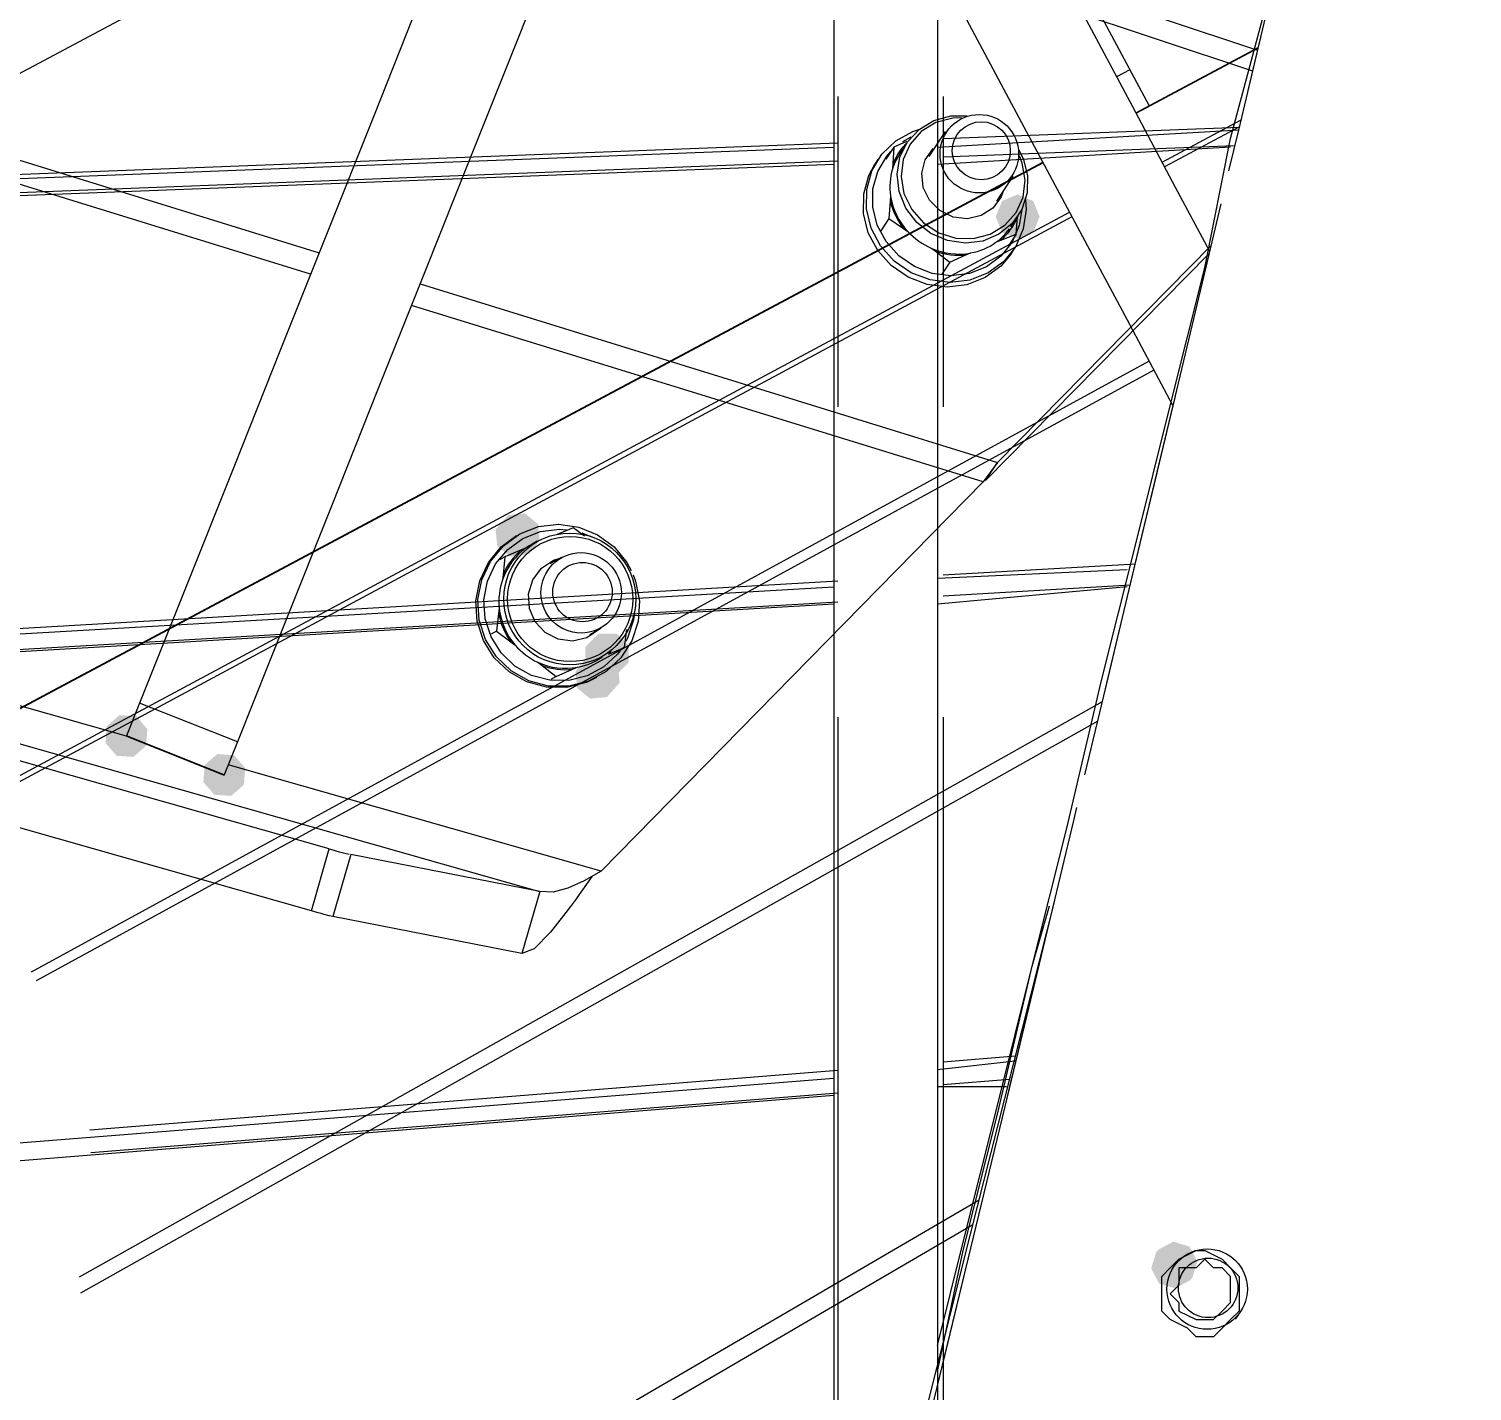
# Model space of a CAD drawing. Extents: x 3 to 592, y 5 to 207.
# Drawn here: x 82.08 to 87.98, y 38.83 to 44.4 of the extents above; entities that cross this region are included whole.
import ezdxf

# ---------------------------------------------------------------- set-up
doc = ezdxf.new("R2010")
doc.units = 0
doc.layers.get('0').update_dxf_attribs({"linetype": 'CONTINUOUS'})

msp = doc.modelspace()

# ---------------------------------------------------------------- hatches: boundary and pattern name
h = msp.add_hatch(color=7)
h.dxf.hatch_style = 2
h.paths.add_polyline_path([(86.213597, 43.636142), (86.187172, 43.572609), (86.123639, 43.546183), (86.060106, 43.572609), (86.033681, 43.636142), (86.060106, 43.700733), (86.123639, 43.727158), (86.187172, 43.700733)])
h = msp.add_hatch(color=7)
h.dxf.hatch_style = 2
h.paths.add_polyline_path([(86.213597, 43.636142), (86.187172, 43.572609), (86.123639, 43.546183), (86.060106, 43.572609), (86.033681, 43.636142), (86.060106, 43.700733), (86.123639, 43.727158), (86.187172, 43.700733)])
h = msp.add_hatch(color=7)
h.dxf.hatch_style = 2
h.paths.add_polyline_path([(84.039656, 42.414797), (84.108106, 42.421821), (84.161602, 42.378543), (84.168626, 42.310093), (84.125348, 42.256597), (84.048431, 42.244987), (83.994936, 42.288265), (83.987911, 42.356715)])
h = msp.add_hatch(color=7)
h.dxf.hatch_style = 2
h.paths.add_polyline_path([(84.039656, 42.414797), (84.108106, 42.421821), (84.161602, 42.378543), (84.168626, 42.310093), (84.125348, 42.256597), (84.048431, 42.244987), (83.994936, 42.288265), (83.987911, 42.356715)])
h = msp.add_hatch(color=7)
h.dxf.hatch_style = 2
h.paths.add_polyline_path([(84.473632, 41.75899), (84.404823, 41.758789), (84.355884, 41.80716), (84.355683, 41.875969), (84.404053, 41.924908), (84.41499, 41.929494), (84.483799, 41.929695), (84.532738, 41.881325), (84.532939, 41.812515), (84.484568, 41.763576)])
h = msp.add_hatch(color=7)
h.dxf.hatch_style = 2
h.paths.add_polyline_path([(84.473632, 41.75899), (84.404823, 41.758789), (84.355884, 41.80716), (84.355683, 41.875969), (84.404053, 41.924908), (84.41499, 41.929494), (84.483799, 41.929695), (84.532738, 41.881325), (84.532939, 41.812515), (84.484568, 41.763576)])
h = msp.add_hatch(color=7)
h.dxf.hatch_style = 2
h.paths.add_polyline_path([(84.444012, 41.670951), (84.375562, 41.663927), (84.322066, 41.707205), (84.315042, 41.775655), (84.35832, 41.82915), (84.435237, 41.840761), (84.488732, 41.797482), (84.495757, 41.729032)])
h = msp.add_hatch(color=7)
h.dxf.hatch_style = 2
h.paths.add_polyline_path([(84.444012, 41.670951), (84.375562, 41.663927), (84.322066, 41.707205), (84.315042, 41.775655), (84.35832, 41.82915), (84.435237, 41.840761), (84.488732, 41.797482), (84.495757, 41.729032)])
h = msp.add_hatch(color=7)
h.dxf.hatch_style = 2
h.paths.add_polyline_path([(82.397749, 41.551733), (82.449797, 41.596741), (82.51844, 41.591963), (82.563448, 41.539915), (82.558671, 41.471272), (82.50627, 41.425558), (82.437626, 41.430335), (82.392618, 41.482384)])
h = msp.add_hatch(color=7)
h.dxf.hatch_style = 2
h.paths.add_polyline_path([(82.397749, 41.551733), (82.449797, 41.596741), (82.51844, 41.591963), (82.563448, 41.539915), (82.558671, 41.471272), (82.50627, 41.425558), (82.437626, 41.430335), (82.392618, 41.482384)])
h = msp.add_hatch(color=7)
h.dxf.hatch_style = 2
h.paths.add_polyline_path([(82.797728, 41.392348), (82.849776, 41.437356), (82.91842, 41.432578), (82.963428, 41.38053), (82.95865, 41.311887), (82.906249, 41.266173), (82.837606, 41.27095), (82.792598, 41.322999)])
h = msp.add_hatch(color=7)
h.dxf.hatch_style = 2
h.paths.add_polyline_path([(82.797728, 41.392348), (82.849776, 41.437356), (82.91842, 41.432578), (82.963428, 41.38053), (82.95865, 41.311887), (82.906249, 41.266173), (82.837606, 41.27095), (82.792598, 41.322999)])
h = msp.add_hatch(color=7)
h.dxf.hatch_style = 2
h.paths.add_polyline_path([(86.69971, 39.409866), (86.760497, 39.44211), (86.826339, 39.42212), (86.858583, 39.361333), (86.838593, 39.295491), (86.828715, 39.283497), (86.767929, 39.251253), (86.702087, 39.271243), (86.669842, 39.33203), (86.689832, 39.397871)])
h = msp.add_hatch(color=7)
h.dxf.hatch_style = 2
h.paths.add_polyline_path([(86.69971, 39.409866), (86.760497, 39.44211), (86.826339, 39.42212), (86.858583, 39.361333), (86.838593, 39.295491), (86.828715, 39.283497), (86.767929, 39.251253), (86.702087, 39.271243), (86.669842, 39.33203), (86.689832, 39.397871)])
h = msp.add_hatch(color=7)
h.dxf.hatch_style = 2
h.paths.add_polyline_path([(86.69971, 39.409866), (86.760497, 39.44211), (86.826339, 39.42212), (86.858583, 39.361333), (86.838593, 39.295491), (86.828715, 39.283497), (86.767929, 39.251253), (86.702087, 39.271243), (86.669842, 39.33203), (86.689832, 39.397871)])
h = msp.add_hatch(color=7)
h.dxf.hatch_style = 2
h.paths.add_polyline_path([(86.69971, 39.409866), (86.760497, 39.44211), (86.826339, 39.42212), (86.858583, 39.361333), (86.838593, 39.295491), (86.828715, 39.283497), (86.767929, 39.251253), (86.702087, 39.271243), (86.669842, 39.33203), (86.689832, 39.397871)])

# ---------------------------------------------------------------- linework, layer by layer
at = {"color": 7}
for points in [[(85.795556, 38.911389), (85.901389, 39.405278), (86.0425, 39.969722), (86.183611, 40.569444), (86.324722, 41.133889), (86.465833, 41.733611), (86.606944, 42.298056), (86.748056, 42.8625), (86.889167, 43.426944), (86.995, 43.956111), (87.136111, 44.485278), (87.241944, 44.979167), (87.347778, 45.437778), (87.453611, 45.896389), (87.559444, 46.284444), (87.63, 46.6725), (87.735833, 46.99), (87.806389, 47.272222), (87.841667, 47.519167), (87.912222, 47.730833), (87.9475, 47.907222), (87.982778, 48.013056), (87.982778, 48.083611), (87.982778, 48.118889)], [(84.776063, 47.492638), (84.795113, 47.456654), (84.819102, 47.412204), (84.852263, 47.34941), (84.895302, 47.269329), (84.947513, 47.17161), (85.008896, 47.056252), (85.079452, 46.92396), (85.15918, 46.774382), (85.24808, 46.607871), (85.345446, 46.425132), (85.451985, 46.225813), (85.566638, 46.010618), (85.689757, 45.779902), (85.820991, 45.533663), (85.960338, 45.272607), (86.107446, 44.996735), (86.261963, 44.707104), (86.423888, 44.403716), (86.592869, 44.086921), (86.768552, 43.757779), (86.908252, 43.495666)], [(84.776063, 47.492638), (84.795113, 47.456654), (84.819102, 47.412204), (84.852263, 47.34941), (84.895302, 47.269329), (84.947513, 47.17161), (85.008896, 47.056252), (85.079452, 46.92396), (85.15918, 46.774382), (85.24808, 46.607871), (85.345446, 46.425132), (85.451985, 46.225813), (85.566638, 46.010618), (85.689757, 45.779902), (85.820991, 45.533663), (85.960338, 45.272607), (86.107446, 44.996735), (86.261963, 44.707104), (86.423888, 44.403716), (86.592869, 44.086921), (86.768552, 43.757779), (86.908252, 43.495666)], [(84.396192, 47.290002), (84.415242, 47.254019), (84.439231, 47.209569), (84.472392, 47.146774), (84.515431, 47.066694), (84.567642, 46.968974), (84.629025, 46.853616), (84.699581, 46.721324), (84.779309, 46.571747), (84.868209, 46.405236), (84.965575, 46.222497), (85.072114, 46.023177), (85.186767, 45.807983), (85.309886, 45.577266), (85.44112, 45.331027), (85.580467, 45.069972), (85.727575, 44.794099), (85.882092, 44.504469), (86.044017, 44.20108), (86.212998, 43.884286), (86.388681, 43.555144), (86.571067, 43.213655), (86.756981, 42.865111)], [(84.396192, 47.290002), (84.415242, 47.254019), (84.439231, 47.209569), (84.472392, 47.146774), (84.515431, 47.066694), (84.567642, 46.968974), (84.629025, 46.853616), (84.699581, 46.721324), (84.779309, 46.571747), (84.868209, 46.405236), (84.965575, 46.222497), (85.072114, 46.023177), (85.186767, 45.807983), (85.309886, 45.577266), (85.44112, 45.331027), (85.580467, 45.069972), (85.727575, 44.794099), (85.882092, 44.504469), (86.044017, 44.20108), (86.212998, 43.884286), (86.388681, 43.555144), (86.571067, 43.213655), (86.756981, 42.865111)], [(80.552723, 43.429365), (85.148032, 45.880902)], [(80.552723, 43.429365), (85.148032, 45.880902)], [(87.066295, 44.152132), (87.150998, 44.50842), (87.268121, 45.002309), (87.359546, 45.387812)], [(87.066295, 44.152132), (87.150998, 44.50842), (87.268121, 45.002309), (87.359546, 45.387812)], [(87.066295, 44.152132), (87.150998, 44.50842), (87.268121, 45.002309), (87.359546, 45.387812)], [(87.066295, 44.152132), (87.150998, 44.50842), (87.268121, 45.002309), (87.359546, 45.387812)], [(84.416441, 45.212176), (87.105314, 44.317179)], [(84.416441, 45.212176), (87.105314, 44.317179)], [(87.085241, 44.231948), (84.384021, 45.130826)], [(87.085241, 44.231948), (84.384021, 45.130826)], [(86.988026, 43.823481), (87.027808, 43.990719), (87.150928, 44.508596), (87.26805, 45.002485), (87.281489, 45.05911)], [(86.988026, 43.823481), (87.027808, 43.990719), (87.150928, 44.508596), (87.26805, 45.002485), (87.281489, 45.05911)], [(83.800626, 44.830135), (83.67582, 44.516816), (83.488142, 44.045505), (83.2987, 43.570313), (83.1082, 43.092299), (82.916642, 42.611463), (82.724378, 42.129216), (82.531761, 41.646263)], [(83.800626, 44.830135), (83.67582, 44.516816), (83.488142, 44.045505), (83.2987, 43.570313), (83.1082, 43.092299), (82.916642, 42.611463), (82.724378, 42.129216), (82.531761, 41.646263)], [(84.200606, 44.67075), (84.075799, 44.357431), (83.888121, 43.88612), (83.69868, 43.410928), (83.50818, 42.932914), (83.316621, 42.452078), (83.124357, 41.969831), (82.931741, 41.486878)], [(84.200606, 44.67075), (84.075799, 44.357431), (83.888121, 43.88612), (83.69868, 43.410928), (83.50818, 42.932914), (83.316621, 42.452078), (83.124357, 41.969831), (82.931741, 41.486878)], [(85.372222, 44.591111), (85.372222, 44.1325), (85.372222, 43.673889), (85.372222, 43.215278), (85.372222, 42.721389), (85.372222, 42.2275), (85.372222, 41.733611), (85.372222, 41.239722), (85.372222, 40.710556), (85.372222, 40.216667), (85.372222, 39.6875), (85.372222, 39.193611), (85.372222, 38.664444), (85.372222, 38.135278)], [(85.795556, 44.591111), (85.795556, 44.1325), (85.795556, 43.673889), (85.795556, 43.215278), (85.795556, 42.721389), (85.795556, 42.2275), (85.795556, 41.733611), (85.795556, 41.239722), (85.795556, 40.710556), (85.795556, 40.216667), (85.795556, 39.6875), (85.795556, 39.193611), (85.795556, 38.664444), (85.795556, 38.135278)], [(86.66159, 44.090872), (86.459095, 44.470814)], [(86.66159, 44.090872), (86.459095, 44.470814)], [(80.332862, 44.395095), (83.266068, 43.48861)], [(80.332862, 44.395095), (83.266068, 43.48861)], [(83.231143, 43.400839), (80.302853, 44.305786)], [(83.231143, 43.400839), (80.302853, 44.305786)], [(86.606521, 44.061486), (87.108171, 44.329244)], [(86.606521, 44.061486), (87.108171, 44.329244)], [(87.107501, 44.325681), (86.607615, 44.058981)], [(87.107501, 44.325681), (86.607615, 44.058981)], [(86.583167, 44.23791), (86.528134, 44.208629)], [(86.583167, 44.23791), (86.528134, 44.208629)], [(85.387991, 44.12809), (85.387991, 43.69876), (85.387991, 43.223568), (85.387991, 42.85809)], [(85.387991, 44.12809), (85.387991, 43.69876), (85.387991, 43.223568), (85.387991, 42.85809)], [(85.387991, 44.12809), (85.387991, 43.69876), (85.387991, 43.223568), (85.387991, 42.85809)], [(85.387991, 44.12809), (85.387991, 43.69876), (85.387991, 43.223568), (85.387991, 42.85809)], [(85.818557, 44.12809), (85.818557, 43.69876), (85.818557, 43.223568), (85.818557, 42.85809)], [(85.818557, 44.12809), (85.818557, 43.69876), (85.818557, 43.223568), (85.818557, 42.85809)], [(85.818557, 44.12809), (85.818557, 43.69876), (85.818557, 43.223568), (85.818557, 42.85809)], [(85.818557, 44.12809), (85.818557, 43.69876), (85.818557, 43.223568), (85.818557, 42.85809)], [(85.780633, 44.030053), (85.849778, 44.048398), (85.9161, 44.048398)], [(85.780633, 44.030053), (85.849778, 44.048398), (85.9161, 44.048398)], [(86.155918, 43.706556), (86.158035, 43.665634), (86.146746, 43.586964), (86.115701, 43.514645), (86.066665, 43.452909), (86.002812, 43.405989), (85.928376, 43.376709), (85.84759, 43.367184), (85.765746, 43.377414), (85.687782, 43.407048), (85.61899, 43.454673), (85.563251, 43.516409), (85.524799, 43.589081), (85.505043, 43.668103), (85.506101, 43.748184), (85.527268, 43.824031), (85.567837, 43.891764), (85.624635, 43.946445), (85.694485, 43.984898), (85.719885, 43.993717)], [(86.155918, 43.706556), (86.158035, 43.665634), (86.146746, 43.586964), (86.115701, 43.514645), (86.066665, 43.452909), (86.002812, 43.405989), (85.928376, 43.376709), (85.84759, 43.367184), (85.765746, 43.377414), (85.687782, 43.407048), (85.61899, 43.454673), (85.563251, 43.516409), (85.524799, 43.589081), (85.505043, 43.668103), (85.506101, 43.748184), (85.527268, 43.824031), (85.567837, 43.891764), (85.624635, 43.946445), (85.694485, 43.984898), (85.719885, 43.993717)], [(86.128719, 43.908627), (86.145652, 43.874055), (86.163644, 43.804205), (86.16188, 43.733297), (86.140713, 43.666269), (86.101202, 43.608766), (86.046874, 43.564669), (85.981258, 43.536799), (85.909644, 43.52798), (85.836972, 43.538563), (85.768886, 43.567491), (85.710677, 43.612999), (85.665874, 43.671561), (85.638711, 43.738941), (85.630244, 43.810202), (85.642238, 43.879347), (85.672577, 43.942494), (85.720202, 43.993647), (85.780527, 44.029983)], [(86.128719, 43.908627), (86.145652, 43.874055), (86.163644, 43.804205), (86.16188, 43.733297), (86.140713, 43.666269), (86.101202, 43.608766), (86.046874, 43.564669), (85.981258, 43.536799), (85.909644, 43.52798), (85.836972, 43.538563), (85.768886, 43.567491), (85.710677, 43.612999), (85.665874, 43.671561), (85.638711, 43.738941), (85.630244, 43.810202), (85.642238, 43.879347), (85.672577, 43.942494), (85.720202, 43.993647), (85.780527, 44.029983)], [(85.78917, 44.021657), (85.729551, 43.985321), (85.683337, 43.933463), (85.655115, 43.869963), (85.646648, 43.800466), (85.658642, 43.730616), (85.690392, 43.665352), (85.739076, 43.610671), (85.800812, 43.570807), (85.870662, 43.548935), (85.942981, 43.546818), (86.011773, 43.56481), (86.071392, 43.601146), (86.117254, 43.653004), (86.145829, 43.716152), (86.154295, 43.785649), (86.142301, 43.855852), (86.130659, 43.885485)], [(85.78917, 44.021657), (85.729551, 43.985321), (85.683337, 43.933463), (85.655115, 43.869963), (85.646648, 43.800466), (85.658642, 43.730616), (85.690392, 43.665352), (85.739076, 43.610671), (85.800812, 43.570807), (85.870662, 43.548935), (85.942981, 43.546818), (86.011773, 43.56481), (86.071392, 43.601146), (86.117254, 43.653004), (86.145829, 43.716152), (86.154295, 43.785649), (86.142301, 43.855852), (86.130659, 43.885485)], [(85.827517, 43.985498), (85.760137, 43.883192)], [(85.827517, 43.985498), (85.760137, 43.883192)], [(85.894228, 44.040954), (85.857891, 44.039543), (85.7891, 44.021551)], [(85.894228, 44.040954), (85.857891, 44.039543), (85.7891, 44.021551)], [(85.795556, 43.920833), (87.030278, 43.991389)], [(85.818557, 43.955652), (87.030701, 44.002572)], [(85.818557, 43.955652), (87.030701, 44.002572)], [(85.818557, 43.955652), (87.030701, 44.002572)], [(85.818557, 43.955652), (87.030701, 44.002572)], [(86.714647, 43.858815), (87.037792, 44.032382)], [(86.714647, 43.858815), (87.037792, 44.032382)], [(87.03116, 44.004336), (86.724596, 43.839941)], [(87.03116, 44.004336), (86.724596, 43.839941)], [(80.167798, 43.737652), (85.388168, 43.939037)], [(80.167798, 43.737652), (85.388168, 43.939037)], [(80.167798, 43.737652), (85.388168, 43.939037)], [(80.167798, 43.737652), (85.388168, 43.939037)], [(85.669826, 43.937908), (85.651481, 43.917799), (85.642309, 43.905805), (85.633842, 43.893458), (85.626434, 43.880405), (85.619378, 43.866999), (85.613381, 43.853241)], [(85.669826, 43.937908), (85.651481, 43.917799), (85.642309, 43.905805), (85.633842, 43.893458), (85.626434, 43.880405), (85.619378, 43.866999), (85.613381, 43.853241)], [(85.669508, 43.94394), (85.616944, 43.920657)], [(85.669508, 43.94394), (85.616944, 43.920657)], [(85.670496, 43.938931), (85.641215, 43.894481)], [(85.670496, 43.938931), (85.641215, 43.894481)], [(85.654374, 43.943729), (85.688593, 43.963131)], [(85.654374, 43.943729), (85.688593, 43.963131)], [(87.012533, 43.925913), (85.818733, 43.879699)], [(87.012533, 43.925913), (85.818733, 43.879699)], [(87.012533, 43.925913), (85.818733, 43.879699)], [(87.012533, 43.925913), (85.818733, 43.879699)], [(43.215278, 42.298056), (85.372222, 43.920833)], [(86.140184, 43.665704), (86.129954, 43.600088), (86.101026, 43.532354), (86.055165, 43.474852), (85.995545, 43.431107), (85.926048, 43.403943), (85.850554, 43.394771), (85.774001, 43.404296), (85.701329, 43.432166), (85.637123, 43.476263), (85.585265, 43.534118), (85.549281, 43.601852), (85.530937, 43.675582), (85.531642, 43.750371), (85.551751, 43.821279), (85.589145, 43.884427), (85.605373, 43.902771)], [(86.140184, 43.665704), (86.129954, 43.600088), (86.101026, 43.532354), (86.055165, 43.474852), (85.995545, 43.431107), (85.926048, 43.403943), (85.850554, 43.394771), (85.774001, 43.404296), (85.701329, 43.432166), (85.637123, 43.476263), (85.585265, 43.534118), (85.549281, 43.601852), (85.530937, 43.675582), (85.531642, 43.750371), (85.551751, 43.821279), (85.589145, 43.884427), (85.605373, 43.902771)], [(85.552139, 43.87028), (85.539792, 43.851583)], [(85.552139, 43.87028), (85.539792, 43.851583)], [(85.617085, 43.920551), (85.58463, 43.871162)], [(85.617085, 43.920551), (85.58463, 43.871162)], [(85.641215, 43.894446), (85.626751, 43.869046), (85.618638, 43.851054), (85.611935, 43.832357)], [(85.641215, 43.894446), (85.626751, 43.869046), (85.618638, 43.851054), (85.611935, 43.832357)], [(85.617085, 43.920551), (85.613557, 43.853523)], [(85.617085, 43.920551), (85.613557, 43.853523)], [(86.062926, 43.73686), (86.055517, 43.717457), (86.022356, 43.671596), (85.974731, 43.640551), (85.918287, 43.627851), (85.859373, 43.634907), (85.805398, 43.661012), (85.763065, 43.703346), (85.737312, 43.756263), (85.731315, 43.813765), (85.745426, 43.868799), (85.778587, 43.91466)], [(86.062926, 43.73686), (86.055517, 43.717457), (86.022356, 43.671596), (85.974731, 43.640551), (85.918287, 43.627851), (85.859373, 43.634907), (85.805398, 43.661012), (85.763065, 43.703346), (85.737312, 43.756263), (85.731315, 43.813765), (85.745426, 43.868799), (85.778587, 43.91466)], [(86.995, 43.920833), (85.795556, 43.850278)], [(85.372222, 43.850278), (43.215278, 42.2275)], [(85.387991, 43.863225), (80.167941, 43.661852)], [(85.387991, 43.863225), (80.167941, 43.661852)], [(85.387991, 43.863225), (80.167941, 43.661852)], [(85.387991, 43.863225), (80.167941, 43.661852)], [(81.631376, 41.407419), (86.226685, 43.858956)], [(81.631376, 41.407419), (86.226685, 43.858956)], [(86.22792, 43.856451), (81.632556, 41.404885)], [(86.22792, 43.856451), (81.632556, 41.404885)], [(86.096616, 43.484976), (86.054636, 43.434176), (85.990783, 43.387257), (85.915994, 43.357976), (85.835208, 43.348451), (85.753363, 43.358682), (85.675399, 43.388315), (85.606608, 43.43594), (85.551222, 43.497676), (85.512416, 43.570349), (85.492661, 43.649371), (85.493719, 43.729451), (85.514886, 43.805299), (85.539933, 43.851512)], [(86.096616, 43.484976), (86.054636, 43.434176), (85.990783, 43.387257), (85.915994, 43.357976), (85.835208, 43.348451), (85.753363, 43.358682), (85.675399, 43.388315), (85.606608, 43.43594), (85.551222, 43.497676), (85.512416, 43.570349), (85.492661, 43.649371), (85.493719, 43.729451), (85.514886, 43.805299), (85.539933, 43.851512)], [(85.612005, 43.832498), (85.608125, 43.819092), (85.605302, 43.805334), (85.603186, 43.791576), (85.601775, 43.777464), (85.601069, 43.763353), (85.601069, 43.749242), (85.602127, 43.734778), (85.603891, 43.720667)], [(85.612005, 43.832498), (85.608125, 43.819092), (85.605302, 43.805334), (85.603186, 43.791576), (85.601775, 43.777464), (85.601069, 43.763353), (85.601069, 43.749242), (85.602127, 43.734778), (85.603891, 43.720667)], [(85.613522, 43.853382), (85.612111, 43.832568)], [(85.613522, 43.853382), (85.612111, 43.832568)], [(86.038549, 43.699853), (86.105929, 43.802159)], [(86.038549, 43.699853), (86.105929, 43.802159)], [(85.602445, 43.699853), (85.596095, 43.628239)], [(85.602445, 43.699853), (85.596095, 43.628239)], [(85.602445, 43.699853), (85.606326, 43.685037), (85.611264, 43.67022), (85.616909, 43.655403), (85.623259, 43.641292), (85.630314, 43.627534), (85.638428, 43.613776), (85.647248, 43.600723), (85.656773, 43.588376)], [(85.602445, 43.699853), (85.606326, 43.685037), (85.611264, 43.67022), (85.616909, 43.655403), (85.623259, 43.641292), (85.630314, 43.627534), (85.638428, 43.613776), (85.647248, 43.600723), (85.656773, 43.588376)], [(85.603962, 43.720738), (85.602551, 43.699924)], [(85.603962, 43.720738), (85.602551, 43.699924)], [(85.603962, 43.720738), (85.607843, 43.700982), (85.613134, 43.681227), (85.619837, 43.662177), (85.627951, 43.643479), (85.637829, 43.625135), (85.648765, 43.607849), (85.661112, 43.591268), (85.674517, 43.575393)], [(85.603962, 43.720738), (85.607843, 43.700982), (85.613134, 43.681227), (85.619837, 43.662177), (85.627951, 43.643479), (85.637829, 43.625135), (85.648765, 43.607849), (85.661112, 43.591268), (85.674517, 43.575393)], [(81.746168, 41.191984), (86.335164, 43.655333)], [(81.746168, 41.191984), (86.335164, 43.655333)], [(86.345395, 43.636212), (81.75635, 41.172837)], [(86.345395, 43.636212), (81.75635, 41.172837)], [(86.054248, 43.539657), (86.065536, 43.549887), (86.075767, 43.560471), (86.085645, 43.57176), (86.094817, 43.583754), (86.103284, 43.596101), (86.110692, 43.609154), (86.117748, 43.62256), (86.123745, 43.636318)], [(86.054248, 43.539657), (86.065536, 43.549887), (86.075767, 43.560471), (86.085645, 43.57176), (86.094817, 43.583754), (86.103284, 43.596101), (86.110692, 43.609154), (86.117748, 43.62256), (86.123745, 43.636318)], [(86.095946, 43.595078), (86.125226, 43.639528)], [(86.095946, 43.595078), (86.125226, 43.639528)], [(86.117183, 43.564598), (86.123533, 43.636212)], [(86.117183, 43.564598), (86.123533, 43.636212)], [(86.661941, 42.453827), (86.767811, 42.897108), (86.89975, 43.45238), (86.956105, 43.689289)], [(86.661941, 42.453827), (86.767811, 42.897108), (86.89975, 43.45238), (86.956105, 43.689289)], [(85.595989, 43.628275), (85.563534, 43.578886)], [(85.595989, 43.628275), (85.563534, 43.578886)], [(85.595989, 43.628275), (85.656667, 43.588058)], [(85.595989, 43.628275), (85.656667, 43.588058)], [(85.656773, 43.588234), (85.674764, 43.575534)], [(85.656773, 43.588234), (85.674764, 43.575534)], [(85.674659, 43.575499), (85.684889, 43.564916), (85.695825, 43.555038), (85.707114, 43.545513), (85.719109, 43.536694), (85.731103, 43.528227), (85.743803, 43.520819), (85.756856, 43.513763), (85.770261, 43.507413)], [(85.674659, 43.575499), (85.684889, 43.564916), (85.695825, 43.555038), (85.707114, 43.545513), (85.719109, 43.536694), (85.731103, 43.528227), (85.743803, 43.520819), (85.756856, 43.513763), (85.770261, 43.507413)], [(86.03488, 43.531472), (86.050402, 43.543467), (86.064866, 43.556873), (86.078272, 43.571336), (86.090266, 43.586859)], [(86.03488, 43.531472), (86.050402, 43.543467), (86.064866, 43.556873), (86.078272, 43.571336), (86.090266, 43.586859)], [(85.931199, 43.487763), (85.94531, 43.490586), (85.959068, 43.494466), (85.972474, 43.498699), (85.985879, 43.503991), (85.998579, 43.509636), (86.011279, 43.516338), (86.023274, 43.523747), (86.034915, 43.531508)], [(85.931199, 43.487763), (85.94531, 43.490586), (85.959068, 43.494466), (85.972474, 43.498699), (85.985879, 43.503991), (85.998579, 43.509636), (86.011279, 43.516338), (86.023274, 43.523747), (86.034915, 43.531508)], [(86.03488, 43.531472), (86.054283, 43.539586)], [(86.03488, 43.531472), (86.054283, 43.539586)], [(86.915519, 43.517961), (86.041336, 42.631078)], [(86.915519, 43.517961), (86.041336, 42.631078)], [(86.054248, 43.539657), (86.117042, 43.564704)], [(86.054248, 43.539657), (86.117042, 43.564704)], [(86.117183, 43.564598), (86.084728, 43.515209)], [(86.117183, 43.564598), (86.084728, 43.515209)], [(85.770261, 43.507448), (85.789664, 43.499687), (85.80942, 43.49369), (85.829528, 43.488751), (85.849989, 43.485576), (85.87045, 43.483812), (85.890911, 43.483459), (85.91102, 43.484871), (85.931128, 43.487693)], [(85.770261, 43.507448), (85.788253, 43.494748)], [(85.770261, 43.507448), (85.789664, 43.499687), (85.80942, 43.49369), (85.829528, 43.488751), (85.849989, 43.485576), (85.87045, 43.483812), (85.890911, 43.483459), (85.91102, 43.484871), (85.931128, 43.487693)], [(85.770261, 43.507448), (85.788253, 43.494748)], [(85.788147, 43.494748), (85.846003, 43.450298)], [(85.788147, 43.494748), (85.803317, 43.489809), (85.818486, 43.485929), (85.834008, 43.482754), (85.849531, 43.480284), (85.865053, 43.478873), (85.880575, 43.478168), (85.89645, 43.478521), (85.911972, 43.479579)], [(85.788147, 43.494748), (85.846003, 43.450298)], [(85.788147, 43.494748), (85.803317, 43.489809), (85.818486, 43.485929), (85.834008, 43.482754), (85.849531, 43.480284), (85.865053, 43.478873), (85.880575, 43.478168), (85.89645, 43.478521), (85.911972, 43.479579)], [(85.846003, 43.450298), (85.911972, 43.479579)], [(85.846003, 43.450298), (85.911972, 43.479579)], [(85.911831, 43.479614), (85.931234, 43.487728)], [(85.911831, 43.479614), (85.931234, 43.487728)], [(85.992511, 42.556959), (86.907617, 43.48547)], [(85.992511, 42.556959), (86.907617, 43.48547)], [(86.096616, 43.484976), (86.108963, 43.503674)], [(86.096616, 43.484976), (86.108963, 43.503674)], [(85.846003, 43.450298), (85.813547, 43.400909)], [(85.846003, 43.450298), (85.813547, 43.400909)], [(83.678818, 43.361187), (86.041371, 42.630937)], [(83.678818, 43.361187), (86.041371, 42.630937)], [(85.981893, 42.55075), (83.643682, 43.273239)], [(85.981893, 42.55075), (83.643682, 43.273239)], [(82.089544, 40.5468), (86.660673, 43.045345)], [(82.089544, 40.5468), (86.660673, 43.045345)], [(86.680428, 43.008268), (82.109247, 40.509694)], [(86.680428, 43.008268), (82.109247, 40.509694)], [(86.477307, 41.681365), (86.493773, 41.750051), (86.632062, 42.328253), (86.767529, 42.896931), (86.772223, 42.916648)], [(86.477307, 41.681365), (86.493773, 41.750051), (86.632062, 42.328253), (86.767529, 42.896931), (86.772223, 42.916648)], [(86.477307, 41.681365), (86.493773, 41.750051), (86.632062, 42.328253), (86.767529, 42.896931), (86.772223, 42.916648)], [(86.477307, 41.681365), (86.493773, 41.750051), (86.632062, 42.328253), (86.767529, 42.896931), (86.772223, 42.916648)], [(83.307449, 41.049011), (77.222783, 42.779689)], [(83.307449, 41.049011), (77.222783, 42.779689)], [(86.041336, 42.631113), (85.982069, 42.55068)], [(86.041336, 42.631113), (85.982069, 42.55068)], [(85.992511, 42.556959), (86.041195, 42.631043)], [(85.992511, 42.556959), (86.041195, 42.631043)], [(86.398519, 41.352837), (86.493703, 41.749874), (86.631992, 42.32843), (86.693983, 42.587989)], [(86.398519, 41.352837), (86.493703, 41.749874), (86.631992, 42.32843), (86.693983, 42.587989)], [(83.234318, 40.795646), (77.149652, 42.526324)], [(83.234318, 40.795646), (77.149652, 42.526324)], [(85.981893, 42.55075), (84.420498, 40.958311)], [(85.981893, 42.55075), (84.420498, 40.958311)], [(84.550991, 42.171126), (84.560516, 42.145021), (84.576038, 42.063176), (84.570746, 41.979921), (84.545346, 41.900898), (84.500896, 41.831048), (84.440571, 41.774604), (84.367899, 41.735093), (84.287466, 41.714984), (84.204563, 41.71569), (84.12413, 41.737209), (84.051457, 41.777779), (83.991133, 41.835634), (83.946682, 41.90619), (83.921283, 41.985918), (83.915991, 42.069173), (83.931513, 42.150665), (83.966791, 42.225807), (84.019707, 42.289659), (84.086735, 42.33799), (84.163641, 42.367976), (84.246191, 42.377854)], [(84.550991, 42.171126), (84.560516, 42.145021), (84.576038, 42.063176), (84.570746, 41.979921), (84.545346, 41.900898), (84.500896, 41.831048), (84.440571, 41.774604), (84.367899, 41.735093), (84.287466, 41.714984), (84.204563, 41.71569), (84.12413, 41.737209), (84.051457, 41.777779), (83.991133, 41.835634), (83.946682, 41.90619), (83.921283, 41.985918), (83.915991, 42.069173), (83.931513, 42.150665), (83.966791, 42.225807), (84.019707, 42.289659), (84.086735, 42.33799), (84.163641, 42.367976), (84.246191, 42.377854)], [(84.501814, 41.866785), (84.486644, 41.846676), (84.4302, 41.794112), (84.362466, 41.757071), (84.287325, 41.738726), (84.210066, 41.739079), (84.135278, 41.759187), (84.067191, 41.797287), (84.0111, 41.851262), (83.969472, 41.917232), (83.945483, 41.991315), (83.940544, 42.068926), (83.955361, 42.145479), (83.988169, 42.215329), (84.037558, 42.274949), (84.1, 42.320104), (84.171966, 42.347974), (84.248872, 42.357146)], [(84.501814, 41.866785), (84.486644, 41.846676), (84.4302, 41.794112), (84.362466, 41.757071), (84.287325, 41.738726), (84.210066, 41.739079), (84.135278, 41.759187), (84.067191, 41.797287), (84.0111, 41.851262), (83.969472, 41.917232), (83.945483, 41.991315), (83.940544, 42.068926), (83.955361, 42.145479), (83.988169, 42.215329), (84.037558, 42.274949), (84.1, 42.320104), (84.171966, 42.347974), (84.248872, 42.357146)], [(84.305846, 42.362931), (84.240582, 42.335415)], [(84.305846, 42.362931), (84.240582, 42.335415)], [(84.246014, 42.377713), (84.328212, 42.366424), (84.40547, 42.335027), (84.472498, 42.285638), (84.525414, 42.220727), (84.542701, 42.188977)], [(84.246014, 42.377713), (84.328212, 42.366424), (84.40547, 42.335027), (84.472498, 42.285638), (84.525414, 42.220727), (84.542701, 42.188977)], [(84.248801, 42.357111), (84.278435, 42.355347)], [(84.248801, 42.357111), (84.278435, 42.355347)], [(84.351248, 42.329594), (84.30574, 42.362755)], [(84.351248, 42.329594), (84.30574, 42.362755)], [(84.341406, 42.341976), (84.379858, 42.326454)], [(84.341406, 42.341976), (84.379858, 42.326454)], [(82.477998, 41.510973), (79.629079, 42.321309)], [(82.477998, 41.510973), (79.629079, 42.321309)], [(84.401166, 41.750051), (84.359538, 41.730295), (84.279105, 41.710187), (84.196202, 41.710892), (84.115769, 41.732412), (84.043449, 41.773334), (83.982772, 41.830837), (83.938322, 41.901745), (83.912922, 41.98112), (83.90763, 42.064376), (83.923152, 42.14622), (83.95843, 42.221362), (84.011347, 42.284862), (84.074141, 42.331076)], [(84.401166, 41.750051), (84.359538, 41.730295), (84.279105, 41.710187), (84.196202, 41.710892), (84.115769, 41.732412), (84.043449, 41.773334), (83.982772, 41.830837), (83.938322, 41.901745), (83.912922, 41.98112), (83.90763, 42.064376), (83.923152, 42.14622), (83.95843, 42.221362), (84.011347, 42.284862), (84.074141, 42.331076)], [(84.113617, 42.281263), (84.097389, 42.268563), (84.08222, 42.254805), (84.067756, 42.239636), (84.055056, 42.223761), (84.043414, 42.206474), (84.032831, 42.188836), (84.024011, 42.170138), (84.01625, 42.150736)], [(84.113617, 42.281263), (84.097389, 42.268563), (84.08222, 42.254805), (84.067756, 42.239636), (84.055056, 42.223761), (84.043414, 42.206474), (84.032831, 42.188836), (84.024011, 42.170138), (84.01625, 42.150736)], [(84.093614, 42.272761), (84.081973, 42.262178), (84.070684, 42.251242), (84.060101, 42.239247), (84.050576, 42.2269), (84.041403, 42.2142), (84.033289, 42.200442), (84.025528, 42.186684), (84.018826, 42.172572)], [(84.093614, 42.272761), (84.081973, 42.262178), (84.070684, 42.251242), (84.060101, 42.239247), (84.050576, 42.2269), (84.041403, 42.2142), (84.033289, 42.200442), (84.025528, 42.186684), (84.018826, 42.172572)], [(84.093614, 42.272761), (84.026234, 42.243834)], [(84.093614, 42.272761), (84.026234, 42.243834)], [(84.113617, 42.281263), (84.093509, 42.272797)], [(84.113617, 42.281263), (84.093509, 42.272797)], [(84.138135, 42.296891), (84.125788, 42.289483), (84.113441, 42.281369)], [(84.138135, 42.296891), (84.125788, 42.289483), (84.113441, 42.281369)], [(84.157926, 42.308004), (84.13817, 42.296715)], [(84.157926, 42.308004), (84.13817, 42.296715)], [(84.026304, 42.243975), (84.004432, 42.231628)], [(84.026304, 42.243975), (84.004432, 42.231628)], [(84.026304, 42.243975), (84.018896, 42.172361)], [(84.026304, 42.243975), (84.018896, 42.172361)], [(84.361091, 41.913104), (84.303235, 41.899699), (84.243968, 41.907107), (84.191052, 41.934624), (84.150129, 41.978368), (84.126493, 42.033402), (84.122966, 42.093021), (84.139899, 42.150171), (84.175529, 42.198149), (84.225271, 42.230604), (84.250318, 42.238718)], [(84.361091, 41.913104), (84.303235, 41.899699), (84.243968, 41.907107), (84.191052, 41.934624), (84.150129, 41.978368), (84.126493, 42.033402), (84.122966, 42.093021), (84.139899, 42.150171), (84.175529, 42.198149), (84.225271, 42.230604), (84.250318, 42.238718)], [(84.256174, 42.242211), (84.210666, 42.216458)], [(84.256174, 42.242211), (84.210666, 42.216458)], [(85.818557, 42.17095), (86.605251, 42.216458)], [(85.818557, 42.17095), (86.605251, 42.216458)], [(85.818557, 42.17095), (86.605251, 42.216458)], [(85.818557, 42.17095), (86.605251, 42.216458)], [(84.018931, 42.172431), (84.016462, 42.150559)], [(84.018931, 42.172431), (84.016462, 42.150559)], [(85.795556, 42.156944), (86.571667, 42.192222)], [(43.215278, 39.6875), (85.372222, 42.121667)], [(80.152961, 41.842315), (85.388168, 42.145973)], [(80.152961, 41.842315), (85.388168, 42.145973)], [(80.152961, 41.842315), (85.388168, 42.145973)], [(80.152961, 41.842315), (85.388168, 42.145973)], [(84.016427, 42.1507), (84.011841, 42.136589), (84.008313, 42.122478), (84.005491, 42.108014), (84.003374, 42.09355), (84.001963, 42.078734), (84.00161, 42.063917), (84.001963, 42.0491), (84.003021, 42.034636)], [(84.016427, 42.1507), (84.011841, 42.136589), (84.008313, 42.122478), (84.005491, 42.108014), (84.003374, 42.09355), (84.001963, 42.078734), (84.00161, 42.063917), (84.001963, 42.0491), (84.003021, 42.034636)], [(86.571667, 42.121667), (85.795556, 42.051111)], [(86.584049, 42.127911), (85.818521, 42.083461)], [(86.584049, 42.127911), (85.818521, 42.083461)], [(86.584049, 42.127911), (85.818521, 42.083461)], [(86.584049, 42.127911), (85.818521, 42.083461)], [(85.372222, 42.051111), (43.215278, 39.581667)], [(85.387991, 42.058555), (80.153101, 41.754915)], [(85.387991, 42.058555), (80.153101, 41.754915)], [(85.387991, 42.058555), (80.153101, 41.754915)], [(85.387991, 42.058555), (80.153101, 41.754915)], [(84.000446, 42.012835), (83.991274, 41.940162)], [(84.000446, 42.012835), (83.991274, 41.940162)], [(84.000446, 42.012835), (84.003621, 41.997312), (84.007854, 41.98179), (84.012793, 41.966974), (84.01879, 41.952157), (84.025493, 41.937693), (84.032901, 41.923582), (84.041015, 41.909824), (84.050187, 41.896771)], [(84.000446, 42.012835), (84.003621, 41.997312), (84.007854, 41.98179), (84.012793, 41.966974), (84.01879, 41.952157), (84.025493, 41.937693), (84.032901, 41.923582), (84.041015, 41.909824), (84.050187, 41.896771)], [(84.002986, 42.034531), (84.000516, 42.012658)], [(84.002986, 42.034531), (84.000516, 42.012658)], [(84.002986, 42.034531), (84.005808, 42.014069), (84.010394, 41.993608), (84.016391, 41.9735), (84.0238, 41.954097), (84.032619, 41.9354), (84.04285, 41.917056), (84.054491, 41.900122), (84.067544, 41.883542)], [(84.002986, 42.034531), (84.005808, 42.014069), (84.010394, 41.993608), (84.016391, 41.9735), (84.0238, 41.954097), (84.032619, 41.9354), (84.04285, 41.917056), (84.054491, 41.900122), (84.067544, 41.883542)], [(84.555965, 42.013576), (84.552084, 41.986059), (84.528096, 41.911976), (84.52104, 41.897864)], [(84.555965, 42.013576), (84.552084, 41.986059), (84.528096, 41.911976), (84.52104, 41.897864)], [(80.4338, 41.936737), (84.168192, 40.874527)], [(80.4338, 41.936737), (84.168192, 40.874527)], [(83.991133, 41.940162), (83.96926, 41.927815)], [(83.991133, 41.940162), (83.96926, 41.927815)], [(83.991133, 41.940162), (84.050046, 41.896771)], [(83.991133, 41.940162), (84.050046, 41.896771)], [(84.41369, 41.948347), (84.361126, 41.913069)], [(84.41369, 41.948347), (84.361126, 41.913069)], [(84.374179, 41.926122), (84.419687, 41.951875)], [(84.374179, 41.926122), (84.419687, 41.951875)], [(84.515078, 41.874264), (84.52425, 41.946936)], [(84.515078, 41.874264), (84.52425, 41.946936)], [(84.050117, 41.896841), (84.067403, 41.883789)], [(84.050117, 41.896841), (84.067403, 41.883789)], [(84.067579, 41.883648), (84.077457, 41.872711), (84.088041, 41.862128), (84.098977, 41.852603), (84.110618, 41.843078), (84.122613, 41.834611), (84.13496, 41.82685), (84.14766, 41.819442), (84.161066, 41.813092)], [(84.067579, 41.883648), (84.077457, 41.872711), (84.088041, 41.862128), (84.098977, 41.852603), (84.110618, 41.843078), (84.122613, 41.834611), (84.13496, 41.82685), (84.14766, 41.819442), (84.161066, 41.813092)], [(84.449708, 41.846571), (84.514972, 41.874087)], [(84.449708, 41.846571), (84.514972, 41.874087)], [(84.515078, 41.874264), (84.493206, 41.861916)], [(84.515078, 41.874264), (84.493206, 41.861916)], [(84.16103, 41.812951), (84.18008, 41.804837), (84.199836, 41.798487), (84.219944, 41.793548), (84.240405, 41.790373), (84.261219, 41.788609), (84.28168, 41.788256), (84.302494, 41.789668), (84.322955, 41.79249)], [(84.16103, 41.812951), (84.178316, 41.799898)], [(84.16103, 41.812951), (84.18008, 41.804837), (84.199836, 41.798487), (84.219944, 41.793548), (84.240405, 41.790373), (84.261219, 41.788609), (84.28168, 41.788256), (84.302494, 41.789668), (84.322955, 41.79249)], [(84.16103, 41.812951), (84.178316, 41.799898)], [(84.322814, 41.792596), (84.337278, 41.795771), (84.351389, 41.799651), (84.365147, 41.804237), (84.378906, 41.809529), (84.391959, 41.815526), (84.405011, 41.822229)], [(84.322814, 41.792596), (84.337278, 41.795771), (84.351389, 41.799651), (84.365147, 41.804237), (84.378906, 41.809529), (84.391959, 41.815526), (84.405011, 41.822229)], [(84.405188, 41.822441), (84.424943, 41.833729)], [(84.405188, 41.822441), (84.424943, 41.833729)], [(84.449708, 41.846571), (84.46135, 41.857154)], [(84.449708, 41.846571), (84.46135, 41.857154)], [(84.178493, 41.799722), (84.235643, 41.755272)], [(84.178493, 41.799722), (84.193662, 41.794783), (84.208832, 41.790549), (84.224354, 41.787022), (84.239876, 41.784552), (84.255398, 41.783141), (84.271273, 41.782436), (84.287148, 41.782788), (84.303023, 41.784199)], [(84.178493, 41.799722), (84.235643, 41.755272)], [(84.178493, 41.799722), (84.193662, 41.794783), (84.208832, 41.790549), (84.224354, 41.787022), (84.239876, 41.784552), (84.255398, 41.783141), (84.271273, 41.782436), (84.287148, 41.782788), (84.303023, 41.784199)], [(84.235537, 41.755307), (84.213665, 41.74296)], [(84.235537, 41.755307), (84.213665, 41.74296)], [(84.235537, 41.755307), (84.302917, 41.784235)], [(84.235537, 41.755307), (84.302917, 41.784235)], [(84.302847, 41.784094), (84.322955, 41.79256)], [(84.302847, 41.784094), (84.322955, 41.79256)], [(82.285299, 39.298091), (86.470278, 41.652331)], [(82.285299, 39.298091), (86.470278, 41.652331)], [(82.531903, 41.646193), (82.47828, 41.511432)], [(82.531903, 41.646193), (82.47828, 41.511432)], [(82.931882, 41.486808), (82.531832, 41.646263)], [(82.931882, 41.486808), (82.531832, 41.646263)], [(86.451158, 41.572392), (82.289905, 39.231501)], [(86.451158, 41.572392), (82.289905, 39.231501)], [(85.387991, 41.58809), (85.387991, 41.250835), (85.387991, 40.74354), (85.387991, 40.232012), (85.387991, 39.71731), (85.387991, 39.199785), (85.387991, 38.680849), (85.387991, 38.160854)], [(85.387991, 41.58809), (85.387991, 41.250835), (85.387991, 40.74354), (85.387991, 40.232012), (85.387991, 39.71731), (85.387991, 39.199785), (85.387991, 38.680849), (85.387991, 38.160854)], [(85.387991, 41.58809), (85.387991, 41.250835), (85.387991, 40.74354), (85.387991, 40.232012), (85.387991, 39.71731), (85.387991, 39.199785), (85.387991, 38.680849), (85.387991, 38.160854)], [(85.387991, 41.58809), (85.387991, 41.250835), (85.387991, 40.74354), (85.387991, 40.232012), (85.387991, 39.71731), (85.387991, 39.199785), (85.387991, 38.680849), (85.387991, 38.160854)], [(85.818557, 41.58809), (85.818557, 41.250835), (85.818557, 40.74354), (85.818557, 40.232012), (85.818557, 39.71731), (85.818557, 39.199785), (85.818557, 38.680849), (85.818557, 38.160854)], [(85.818557, 41.58809), (85.818557, 41.250835), (85.818557, 40.74354), (85.818557, 40.232012), (85.818557, 39.71731), (85.818557, 39.199785), (85.818557, 38.680849), (85.818557, 38.160854)], [(85.818557, 41.58809), (85.818557, 41.250835), (85.818557, 40.74354), (85.818557, 40.232012), (85.818557, 39.71731), (85.818557, 39.199785), (85.818557, 38.680849), (85.818557, 38.160854)], [(85.818557, 41.58809), (85.818557, 41.250835), (85.818557, 40.74354), (85.818557, 40.232012), (85.818557, 39.71731), (85.818557, 39.199785), (85.818557, 38.680849), (85.818557, 38.160854)], [(82.477892, 41.510691), (82.877942, 41.351235)], [(82.477892, 41.510691), (82.877942, 41.351235)], [(82.878189, 41.352117), (82.478139, 41.511573)], [(82.878189, 41.352117), (82.478139, 41.511573)], [(82.931882, 41.486808), (82.87826, 41.352047)], [(82.931882, 41.486808), (82.87826, 41.352047)], [(84.420534, 40.958417), (82.894417, 41.392687)], [(84.420534, 40.958417), (82.894417, 41.392687)], [(86.069419, 39.983904), (86.072133, 39.995158), (86.212892, 40.579358), (86.35365, 41.165674), (86.366363, 41.218702)], [(86.069419, 39.983904), (86.072133, 39.995158), (86.212892, 40.579358), (86.35365, 41.165674), (86.366363, 41.218702)], [(83.234318, 40.795646), (83.307343, 41.04894)], [(83.234318, 40.795646), (83.307343, 41.04894)], [(83.307449, 41.049011), (83.32156, 41.04513), (83.334966, 41.041249), (83.348019, 41.037722), (83.360013, 41.034547), (83.370949, 41.031724), (83.388941, 41.027491)], [(83.307449, 41.049011), (83.32156, 41.04513), (83.334966, 41.041249), (83.348019, 41.037722), (83.360013, 41.034547), (83.370949, 41.031724), (83.388941, 41.027491)], [(83.395432, 41.026221), (83.322407, 40.772927)], [(83.395432, 41.026221), (83.322407, 40.772927)], [(84.168333, 40.874632), (83.395397, 41.026327)], [(84.168333, 40.874632), (83.395397, 41.026327)], [(84.420534, 40.958417), (84.349978, 40.919259), (84.283656, 40.888567), (84.222978, 40.872339), (84.168297, 40.874456)], [(84.420534, 40.958417), (84.349978, 40.919259), (84.283656, 40.888567), (84.222978, 40.872339), (84.168297, 40.874456)], [(84.321262, 40.849268), (84.384762, 40.938168)], [(84.321262, 40.849268), (84.384762, 40.938168)], [(84.168333, 40.874632), (84.095308, 40.621338)], [(84.168333, 40.874632), (84.095308, 40.621338)], [(84.322602, 40.851243), (84.294733, 40.813143), (84.213241, 40.708368), (84.146214, 40.640988), (84.095061, 40.621232)], [(84.322602, 40.851243), (84.294733, 40.813143), (84.213241, 40.708368), (84.146214, 40.640988), (84.095061, 40.621232)], [(85.658607, 38.389525), (85.793368, 38.924689), (85.931304, 39.4722), (86.071357, 40.028177), (86.212468, 40.5898), (86.275263, 40.838155)], [(85.658607, 38.389525), (85.793368, 38.924689), (85.931304, 39.4722), (86.071357, 40.028177), (86.212468, 40.5898), (86.275263, 40.838155)], [(85.658607, 38.389525), (85.793368, 38.924689), (85.931304, 39.4722), (86.071357, 40.028177), (86.212468, 40.5898), (86.275263, 40.838155)], [(85.658607, 38.389525), (85.793368, 38.924689), (85.931304, 39.4722), (86.071357, 40.028177), (86.212468, 40.5898), (86.275263, 40.838155)], [(85.795556, 39.017222), (85.901389, 39.440556), (86.0425, 40.005), (86.183611, 40.569444), (86.254167, 40.816389)], [(85.818557, 39.024842), (85.931093, 39.472164), (86.071146, 40.028142), (86.212609, 40.589764), (86.275051, 40.83812)], [(85.818557, 39.024842), (85.931093, 39.472164), (86.071146, 40.028142), (86.212609, 40.589764), (86.275051, 40.83812)], [(85.818557, 39.024842), (85.931093, 39.472164), (86.071146, 40.028142), (86.212609, 40.589764), (86.275051, 40.83812)], [(85.818557, 39.024842), (85.931093, 39.472164), (86.071146, 40.028142), (86.212609, 40.589764), (86.275051, 40.83812)], [(83.322301, 40.772856), (83.307484, 40.776031), (83.287023, 40.781323), (83.275029, 40.784498), (83.261976, 40.788026), (83.248218, 40.791553), (83.234459, 40.795787)], [(83.322301, 40.772856), (83.307484, 40.776031), (83.287023, 40.781323), (83.275029, 40.784498), (83.261976, 40.788026), (83.248218, 40.791553), (83.234459, 40.795787)], [(84.095237, 40.621267), (83.322301, 40.772962)], [(84.095237, 40.621267), (83.322301, 40.772962)], [(85.818557, 38.946173), (85.932504, 39.416073), (86.072204, 39.994981), (86.180913, 40.446436)], [(85.818557, 38.946173), (85.932504, 39.416073), (86.072204, 39.994981), (86.180913, 40.446436)], [(85.818557, 38.946173), (85.932504, 39.416073), (86.072204, 39.994981), (86.180913, 40.446436)], [(85.818557, 38.946173), (85.932504, 39.416073), (86.072204, 39.994981), (86.180913, 40.446436)], [(85.795556, 40.146111), (86.113056, 40.181389)], [(85.818557, 40.178426), (86.11489, 40.202062)], [(85.818557, 40.178426), (86.11489, 40.202062)], [(85.818557, 40.178426), (86.11489, 40.202062)], [(85.818557, 40.178426), (86.11489, 40.202062)], [(47.589722, 37.112222), (85.372222, 40.110833)], [(82.327577, 39.900363), (85.388168, 40.144171)], [(82.327577, 39.900363), (85.388168, 40.144171)], [(82.327577, 39.900363), (85.388168, 40.144171)], [(82.327577, 39.900363), (85.388168, 40.144171)], [(85.659031, 38.28983), (85.794497, 38.846513), (85.932433, 39.415896), (86.072133, 39.995158), (86.101732, 40.118002)], [(85.659031, 38.28983), (85.794497, 38.846513), (85.932433, 39.415896), (86.072133, 39.995158), (86.101732, 40.118002)], [(86.090654, 40.105471), (85.818662, 40.083952)], [(86.090654, 40.105471), (85.818662, 40.083952)], [(86.090654, 40.105471), (85.818662, 40.083952)], [(86.090654, 40.105471), (85.818662, 40.083952)], [(85.372222, 40.040278), (47.625, 37.006389)], [(85.387991, 40.049521), (82.332737, 39.806129)], [(85.387991, 40.049521), (82.332737, 39.806129)], [(85.387991, 40.049521), (82.332737, 39.806129)], [(85.387991, 40.049521), (82.332737, 39.806129)], [(86.077778, 40.075556), (85.795556, 40.075556)], [(82.418348, 37.540977), (85.966723, 39.613522)], [(82.418348, 37.540977), (85.966723, 39.613522)], [(85.940865, 39.510617), (82.423077, 37.455951)], [(85.940865, 39.510617), (82.423077, 37.455951)], [(87.014121, 39.125454), (87.028584, 39.143446)], [(87.014121, 39.125454), (87.028584, 39.143446)], [(87.014121, 39.125454), (87.028584, 39.143446)], [(87.014121, 39.125454), (87.028584, 39.143446)]]:
    msp.add_lwpolyline(points, dxfattribs=at)
for points in [[(86.712778, 39.228889), (86.712778, 39.299444), (86.748056, 39.334722), (86.783333, 39.37), (86.853889, 39.405278), (86.889167, 39.405278), (86.959722, 39.37), (86.995, 39.334722), (87.030278, 39.299444), (87.030278, 39.228889), (87.030278, 39.158333), (86.995, 39.123056), (86.959722, 39.087778), (86.924444, 39.0525), (86.853889, 39.0525), (86.818611, 39.087778), (86.748056, 39.123056), (86.712778, 39.158333)], [(86.748056, 39.228889), (86.783333, 39.193611), (86.783333, 39.158333), (86.853889, 39.123056), (86.889167, 39.123056), (86.924444, 39.123056), (86.959722, 39.158333), (86.995, 39.193611), (86.995, 39.228889), (86.995, 39.299444), (86.959722, 39.334722), (86.924444, 39.334722), (86.889167, 39.37), (86.853889, 39.334722), (86.783333, 39.334722), (86.783333, 39.264167)]]:
    msp.add_lwpolyline(points, close=True, dxfattribs=at)
for centre, radius in [((85.966688, 43.893846), 0.160602), ((85.966688, 43.893846), 0.160602), ((85.974873, 43.906228), 0.118622), ((85.974873, 43.906228), 0.118622), ((84.291346, 42.071925), 0.269963), ((84.291346, 42.071925), 0.269963), ((84.293075, 42.071713), 0.256205), ((84.293075, 42.071713), 0.256205), ((84.337842, 42.097008), 0.164571), ((84.337842, 42.097008), 0.164571), ((84.343381, 42.100077), 0.121532), ((84.343381, 42.100077), 0.121532), ((86.898868, 39.248045), 0.164659), ((86.898868, 39.248045), 0.164659), ((86.898868, 39.248045), 0.164659), ((86.898868, 39.248045), 0.164659), ((86.902854, 39.252913), 0.12162), ((86.902854, 39.252913), 0.12162), ((86.902854, 39.252913), 0.12162), ((86.902854, 39.252913), 0.12162)]:
    msp.add_circle(centre, radius, dxfattribs=at)

doc.saveas('drawing.dxf')
